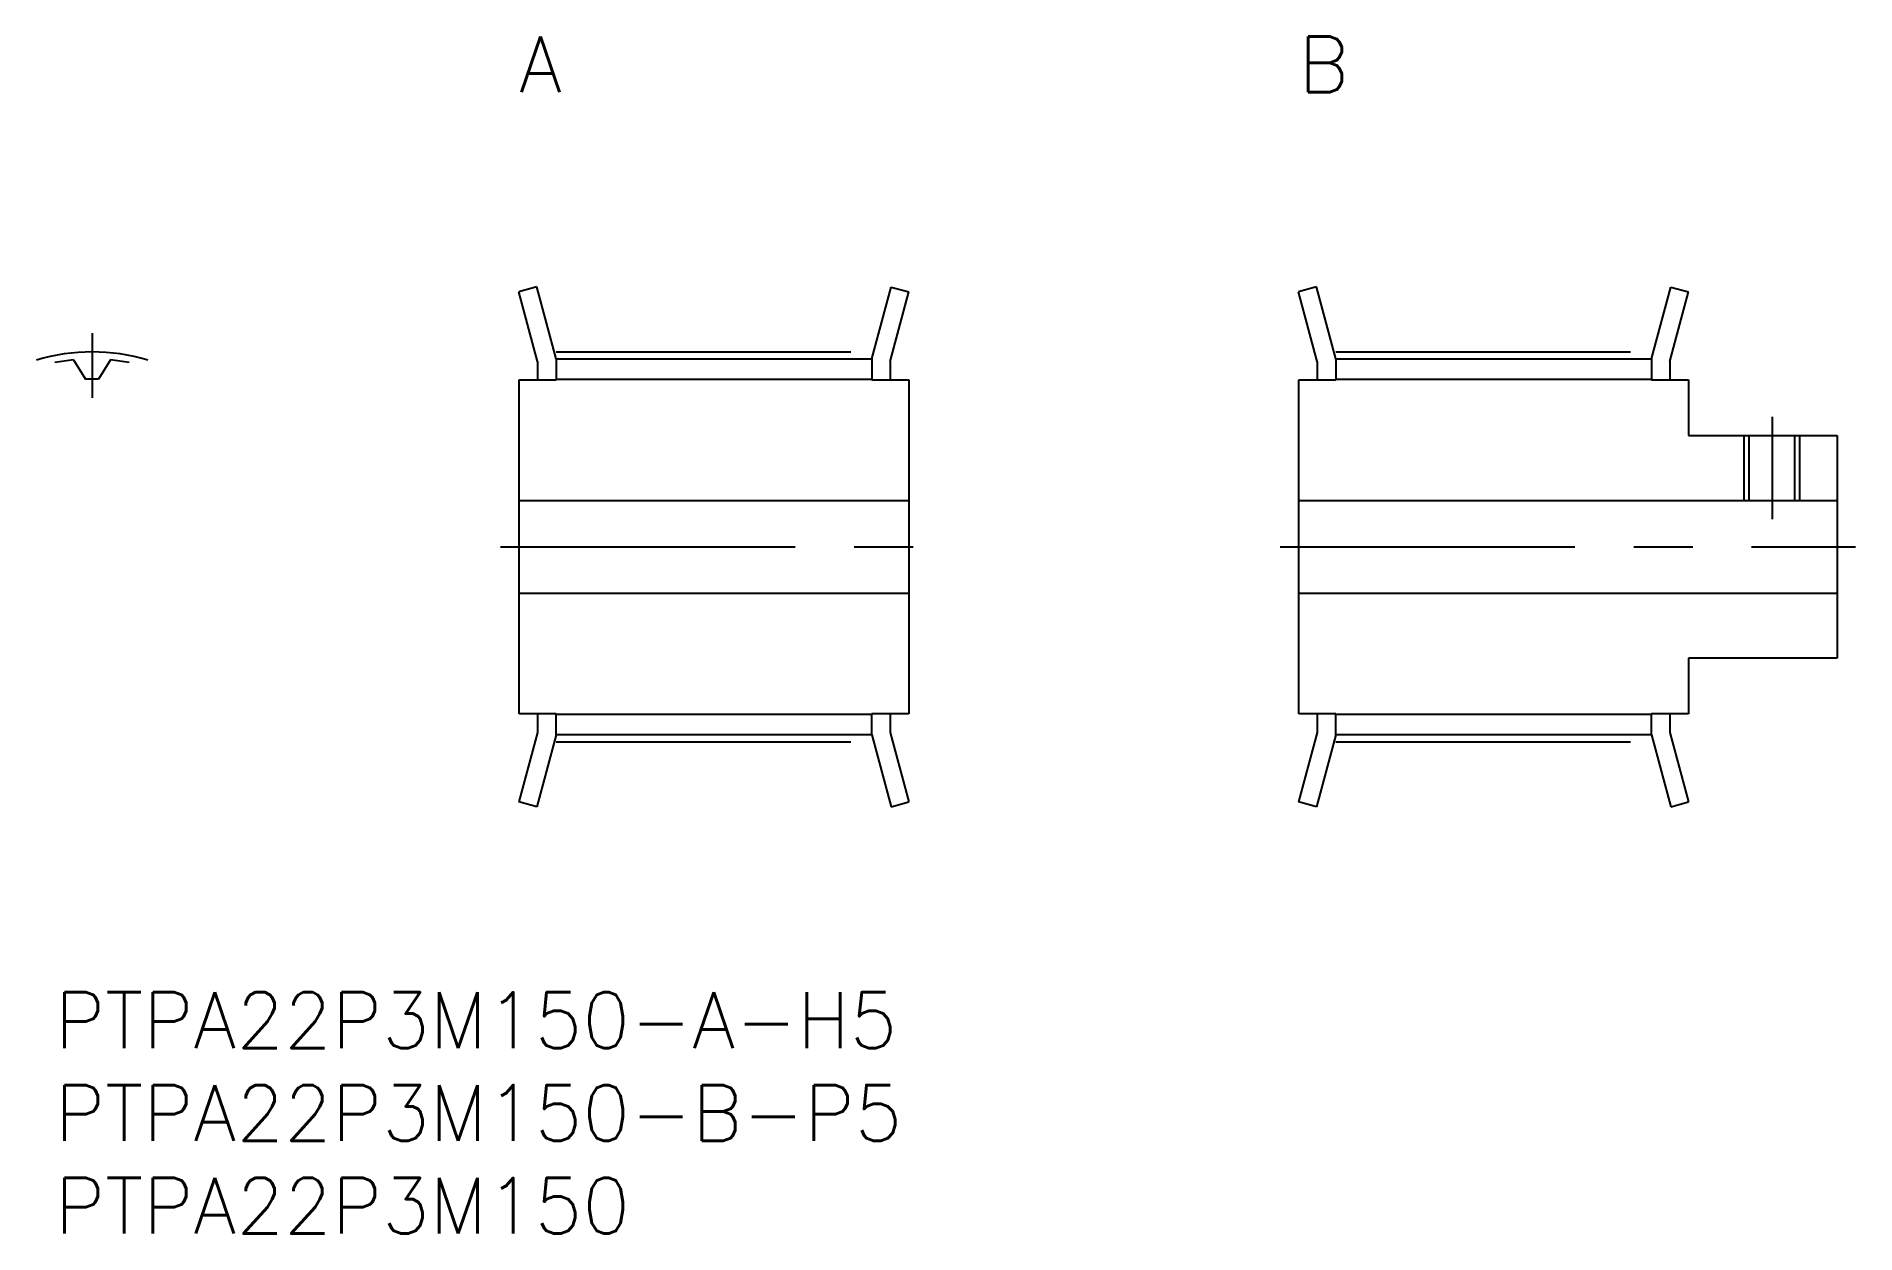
# Model space of a CAD drawing. Extents: x -1 to 97, y -13 to 51.5.
import ezdxf

# ---------------------------------------------------------------- set-up
doc = ezdxf.new("R2010")
doc.units = 0
doc.header["$LTSCALE"] = 0.5
doc.linetypes.add('CENTER', pattern=[50.8, 31.75, -6.35, 6.35, -6.35])
for name, color, linetype in [('MSM_CENTER', 1, 'CENTER'), ('MSM_CONTINUOUS', 7, 'CONTINUOUS'), ('MSM_NARROW', 5, 'CONTINUOUS'), ('MSM_PART_NUMBER', 7, 'CONTINUOUS')]:
    doc.layers.add(name, color=color, linetype=linetype)
doc.styles.get("Standard").update_dxf_attribs({"font": 'txt.shx', "height": 3, "bigfont": 'bigfont.shx'})

# ---------------------------------------------------------------- blocks, each defined once
blk = doc.blocks.new('*U99')
at = {"layer": 'MSM_PART_NUMBER'}
blk.add_text('PTPA22P3M150-B-P5', height=3, dxfattribs=at).set_placement((0, -8))
blk = doc.blocks.new('*U100')
at = {"layer": 'MSM_PART_NUMBER'}
blk.add_text('PTPA22P3M150', height=3, dxfattribs=at).set_placement((0, -13))
blk = doc.blocks.new('*U101')
at = {"layer": 'MSM_PART_NUMBER'}
blk.add_text('PTPA22P3M150-A-H5', height=3, dxfattribs=at).set_placement((0, -3))
blk = doc.blocks.new('*U102')
at = {"layer": 'MSM_PART_NUMBER'}
blk.add_text('B', height=3, dxfattribs=at).set_placement((67, 48.504))
blk = doc.blocks.new('*U103')
at = {"layer": 'MSM_PART_NUMBER'}
blk.add_text('A', height=3, dxfattribs=at).set_placement((25, 48.504))

msp = doc.modelspace()

# ---------------------------------------------------------------- linework, layer by layer
at = {"layer": 'MSM_CENTER'}
for p, q in [((2, 35.505), (2, 32.035)), ((26.998, 34.505), (44.002, 34.505)), ((68.998, 34.505), (86.002, 34.505)), ((92.5, 31), (92.5, 25.495)), ((24, 24), (47, 24)), ((66, 24), (97, 24)), ((26.998, 13.495), (44.002, 13.495)), ((68.998, 13.495), (86.002, 13.495))]:
    msp.add_line(p, q, dxfattribs=at)
msp.add_arc((2, 24), 10.505, 73.40658, 106.59342, dxfattribs=at)
at = {"layer": 'MSM_CONTINUOUS'}
for p, q in [((25.961, 38.004), (24.995, 37.745)), ((26, 33.993), (24.995, 37.745)), ((27, 34.125), (25.961, 38.004)), ((44, 34.125), (45.038, 38)), ((45, 33.993), (46.004, 37.741)), ((45.038, 38), (46.004, 37.741)), ((67.961, 38.004), (66.995, 37.745)), ((68, 33.993), (66.995, 37.745)), ((69, 34.125), (67.961, 38.004)), ((86, 34.125), (87.038, 38)), ((87, 33.993), (88.004, 37.741)), ((87.038, 38), (88.004, 37.741)), ((1, 34.075), (1.651, 33.028)), ((3, 34.075), (2.349, 33.028)), ((26, 33.993), (26, 33)), ((27, 34.125), (44, 34.125)), ((27, 34.125), (27, 33)), ((44, 34.125), (44, 33)), ((45, 33.993), (45, 33)), ((68, 33.993), (68, 33)), ((69, 34.125), (86, 34.125)), ((69, 34.125), (69, 33)), ((86, 34.125), (86, 33)), ((87, 33.993), (87, 33)), ((25, 15), (25, 33)), ((25, 33), (27, 33)), ((27, 33.035), (44, 33.035)), ((44, 33), (46, 33)), ((46, 33), (46, 15)), ((67, 15), (67, 33)), ((67, 33), (69, 33)), ((69, 33.035), (86, 33.035)), ((86, 33), (88, 33)), ((88, 33), (88, 30)), ((88, 30), (96, 30)), ((91.27, 26.5), (91.27, 30)), ((93.729, 26.5), (93.729, 30)), ((96, 30), (96, 18)), ((25, 26.5), (46, 26.5)), ((67, 26.5), (96, 26.5)), ((25, 21.5), (46, 21.5)), ((67, 21.5), (96, 21.5)), ((88, 18), (88, 15)), ((96, 18), (88, 18)), ((27, 15), (25, 15)), ((26, 15), (26, 14.007)), ((27, 13.875), (27, 15)), ((44, 14.965), (27, 14.965)), ((44, 13.875), (44, 15)), ((46, 15), (44, 15)), ((45, 15), (45, 14.007)), ((69, 15), (67, 15)), ((68, 15), (68, 14.007)), ((69, 13.875), (69, 15)), ((86, 14.965), (69, 14.965)), ((86, 13.875), (86, 15)), ((88, 15), (86, 15)), ((87, 15), (87, 14.007)), ((26, 14.007), (24.996, 10.259)), ((27, 13.875), (25.962, 10)), ((44, 13.875), (27, 13.875)), ((44, 13.875), (45.038, 10)), ((45, 14.007), (46.004, 10.259)), ((68, 14.007), (66.996, 10.259)), ((69, 13.875), (67.962, 10)), ((86, 13.875), (69, 13.875)), ((86, 13.875), (87.038, 10)), ((87, 14.007), (88.004, 10.259)), ((25.962, 10), (24.996, 10.259)), ((45.038, 10), (46.004, 10.259)), ((67.962, 10), (66.996, 10.259)), ((87.038, 10), (88.004, 10.259))]:
    msp.add_line(p, q, dxfattribs=at)
for radius, start, end in [(10.125, 95.66808, 101.39261), (10.125, 78.60739, 84.33192), (9.035, 87.78754, 92.21246)]:
    msp.add_arc((2, 24), radius, start, end, dxfattribs=at)
at = {"layer": 'MSM_NARROW'}
for p, q in [((91, 26.5), (91, 30)), ((94, 26.5), (94, 30))]:
    msp.add_line(p, q, dxfattribs=at)

# ---------------------------------------------------------------- block references
at = {"layer": 'MSM_CONTINUOUS'}
for name in ['*U103', '*U102', '*U101', '*U99', '*U100']:
    msp.add_blockref(name, (0, 0), dxfattribs=at)

doc.saveas('drawing.dxf')
